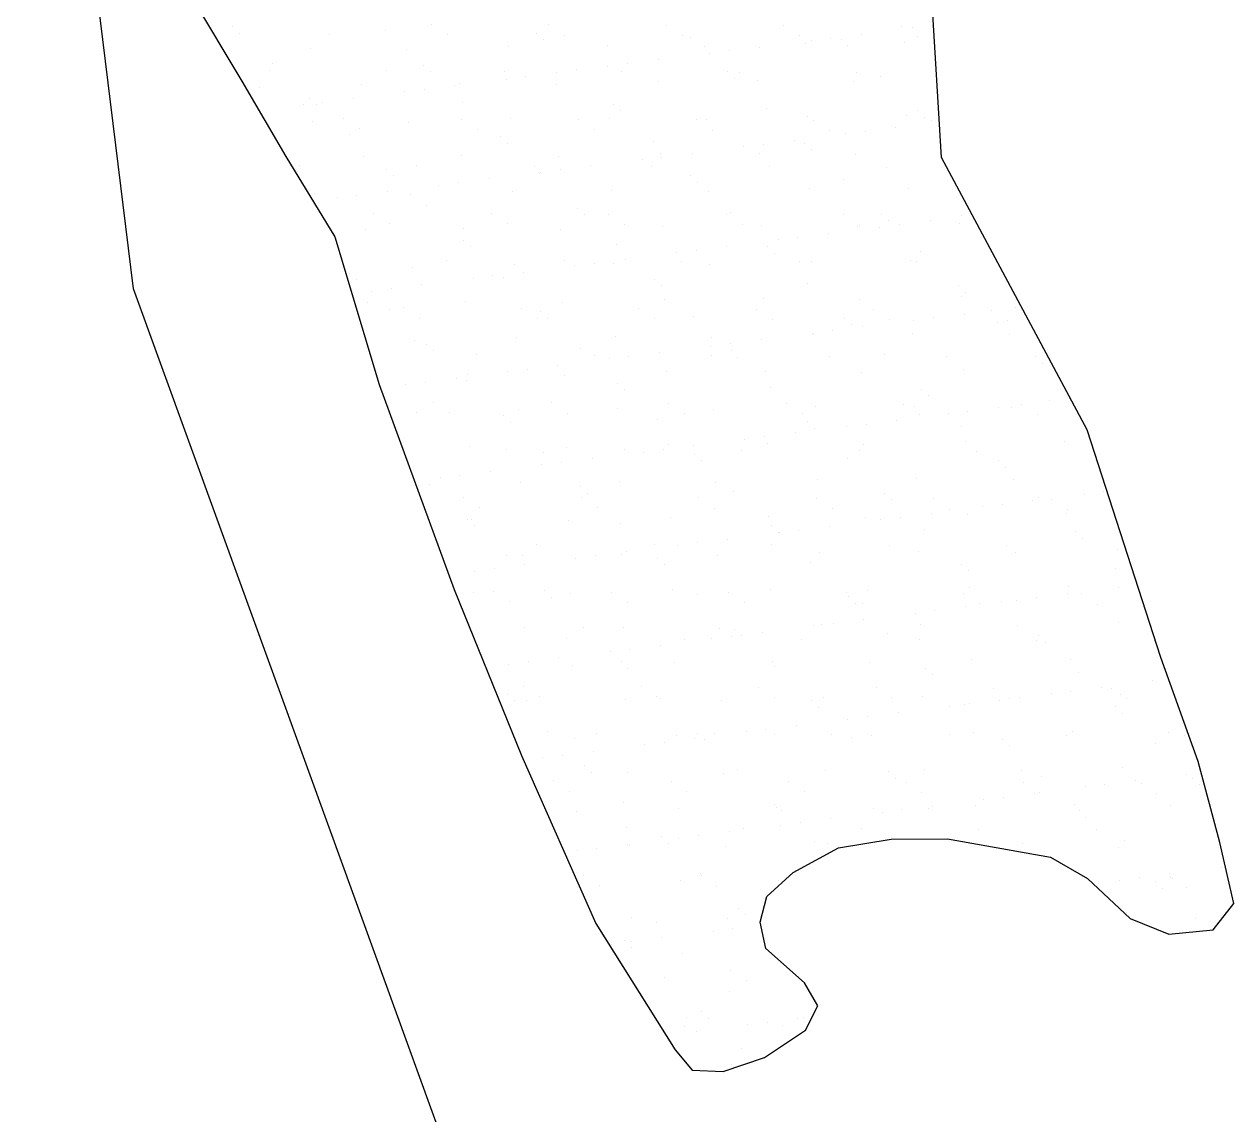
# Model space of a CAD drawing. Header units: metres. Extents: x 333536 to 337815, y 1785626 to 1790023.
# Drawn here: x 333536 to 334177, y 1788621 to 1789199 of the extents above; entities that cross this region are included whole.
import ezdxf

# ---------------------------------------------------------------- set-up
doc = ezdxf.new("R2010")
doc.units = ezdxf.units.M
doc.layers.add('SAND DUNES', color=42, linetype='Continuous')

msp = doc.modelspace()

# ---------------------------------------------------------------- linework, layer by layer
at = {"color": 3}
msp.add_lwpolyline([(333960.73, 1787485.95), (333934.53, 1787690.34), (333937.63, 1787715.24), (333916.85, 1787852.66), (333904.49, 1787934.43), (333860.65, 1788175.03), (333835.68, 1788321.5), (333820.41, 1788419.76), (333786.72, 1788527.79), (333698.51, 1788770.97), (333594.2, 1789058.54), (333536.23, 1789530.11)], dxfattribs=at)
at = {"layer": 'SAND DUNES'}
for p, q in [((333625.4, 1789212.51), (333651.54, 1789168.65)), ((334022.53, 1789128.15), (334017.31, 1789213.52)), ((333651.54, 1789168.65), (333674.85, 1789128.77)), ((333674.85, 1789128.77), (333700.98, 1789086.08)), ((334099.77, 1788983.71), (334022.53, 1789128.15)), ((333700.98, 1789086.08), (333724.38, 1789007.85)), ((333724.38, 1789007.85), (333764.15, 1788899.18)), ((334138.75, 1788862.98), (334099.77, 1788983.71)), ((333764.15, 1788899.18), (333799.88, 1788811.03)), ((334158.46, 1788807.94), (334138.75, 1788862.98)), ((333799.88, 1788811.03), (333839.16, 1788721.97)), ((334169.98, 1788765.02), (334158.46, 1788807.94)), ((333967.79, 1788762.17), (333995.77, 1788766.78)), ((333995.77, 1788766.78), (334025.64, 1788766.93)), ((334025.64, 1788766.93), (334080.23, 1788757.11)), ((333943.89, 1788748.97), (333967.79, 1788762.17)), ((334177.42, 1788732.59), (334169.98, 1788765.02)), ((334080.23, 1788757.11), (334099.86, 1788745.89)), ((333929.84, 1788736.35), (333943.89, 1788748.97)), ((334099.86, 1788745.89), (334122.42, 1788724.64)), ((333926.27, 1788722.72), (333929.84, 1788736.35)), ((334166.54, 1788718.68), (334177.42, 1788732.59)), ((333839.16, 1788721.97), (333881.36, 1788655.06)), ((333929.37, 1788708.73), (333926.27, 1788722.72)), ((334122.42, 1788724.64), (334143.02, 1788716.27)), ((334143.02, 1788716.27), (334166.54, 1788718.68)), ((333949.92, 1788690.52), (333929.37, 1788708.73)), ((333956.84, 1788678.42), (333949.92, 1788690.52)), ((333950.41, 1788665.44), (333956.84, 1788678.42)), ((333928.73, 1788650.95), (333950.41, 1788665.44)), ((333881.36, 1788655.06), (333890.25, 1788644.18)), ((333906.77, 1788643.45), (333928.73, 1788650.95)), ((333890.25, 1788644.18), (333906.77, 1788643.45))]:
    msp.add_line(p, q, dxfattribs=at)
at = {"layer": 'SAND DUNES', "linetype": 'Continuous'}
for p, q in [((333646.77, 1789197.49), (333646.77, 1789197.49)), ((333752.12, 1789198.75), (333752.12, 1789198.75)), ((333814.4, 1789198.52), (333814.4, 1789198.52)), ((333876.69, 1789198.29), (333876.69, 1789198.29)), ((333938.97, 1789198.06), (333938.97, 1789198.06)), ((334001.25, 1789197.82), (334001.25, 1789197.82)), ((334007.27, 1789196.92), (334007.27, 1789196.92)), ((334017.68, 1789198.24), (334017.68, 1789198.24)), ((333650.43, 1789194.09), (333650.43, 1789194.09)), ((333698.24, 1789193.56), (333698.24, 1789193.56)), ((333727.96, 1789195.27), (333727.96, 1789195.27)), ((333760.53, 1789193.33), (333760.53, 1789193.33)), ((333807.99, 1789194.14), (333807.99, 1789194.14)), ((333811.66, 1789190.74), (333811.66, 1789190.74)), ((333822.81, 1789193.1), (333822.81, 1789193.1)), ((333885.09, 1789192.87), (333885.09, 1789192.87)), ((333889.19, 1789191.92), (333889.19, 1789191.92)), ((333947.37, 1789192.64), (333947.37, 1789192.64)), ((333953.39, 1789190.14), (333953.39, 1789190.14)), ((333963.81, 1789191.45), (333963.81, 1789191.45)), ((333969.21, 1789190.79), (333969.21, 1789190.79)), ((333980.08, 1789193.5), (333980.08, 1789193.5)), ((334009.66, 1789192.4), (334009.66, 1789192.4)), ((333687.92, 1789186.04), (333687.92, 1789186.04)), ((333739.08, 1789185.51), (333739.08, 1789185.51)), ((333793.11, 1789187.16), (333793.11, 1789187.16)), ((333845.46, 1789187.54), (333845.46, 1789187.54)), ((333896.62, 1789187.01), (333896.62, 1789187.01)), ((333899.52, 1789183.35), (333899.52, 1789183.35)), ((333909.94, 1789184.66), (333909.94, 1789184.66)), ((333926.21, 1789186.71), (333926.21, 1789186.71)), ((333950.65, 1789188.66), (333950.65, 1789188.66)), ((333972.88, 1789187.39), (333972.88, 1789187.39)), ((334003, 1789189.03), (334003, 1789189.03)), ((333667.74, 1789178.05), (333667.74, 1789178.05)), ((333747.77, 1789176.92), (333747.77, 1789176.92)), ((333845.65, 1789176.56), (333845.65, 1789176.56)), ((333856.06, 1789177.87), (333856.06, 1789177.87)), ((333872.33, 1789179.92), (333872.33, 1789179.92)), ((333666.21, 1789174.28), (333666.21, 1789174.28)), ((333728.5, 1789174.05), (333728.5, 1789174.05)), ((333751.44, 1789173.52), (333751.44, 1789173.52)), ((333790.78, 1789173.82), (333790.78, 1789173.82)), ((333802.19, 1789171.08), (333802.19, 1789171.08)), ((333818.46, 1789173.13), (333818.46, 1789173.13)), ((333828.97, 1789174.7), (333828.97, 1789174.7)), ((333853.06, 1789173.59), (333853.06, 1789173.59)), ((333908.99, 1789173.57), (333908.99, 1789173.57)), ((333912.66, 1789170.17), (333912.66, 1789170.17)), ((333915.34, 1789173.36), (333915.34, 1789173.36)), ((333977.63, 1789173.13), (333977.63, 1789173.13)), ((333990.19, 1789171.35), (333990.19, 1789171.35)), ((333660.83, 1789165.49), (333660.83, 1789165.49)), ((333714.86, 1789167.14), (333714.86, 1789167.14)), ((333748.32, 1789164.29), (333748.32, 1789164.29)), ((333764.59, 1789166.34), (333764.59, 1789166.34)), ((333767.21, 1789167.52), (333767.21, 1789167.52)), ((333791.77, 1789169.77), (333791.77, 1789169.77)), ((333818.37, 1789166.99), (333818.37, 1789166.99)), ((333872.4, 1789168.64), (333872.4, 1789168.64)), ((333924.76, 1789169.01), (333924.76, 1789169.01)), ((333975.91, 1789168.48), (333975.91, 1789168.48)), ((333687.55, 1789159.7), (333687.55, 1789159.7)), ((333694.44, 1789157.5), (333694.44, 1789157.5)), ((333710.71, 1789159.55), (333710.71, 1789159.55)), ((333737.9, 1789162.98), (333737.9, 1789162.98)), ((333768.75, 1789157.48), (333768.75, 1789157.48)), ((333684.02, 1789156.19), (333684.02, 1789156.19)), ((333691.22, 1789156.3), (333691.22, 1789156.3)), ((333848.77, 1789156.35), (333848.77, 1789156.35)), ((333852.44, 1789152.95), (333852.44, 1789152.95)), ((333929.97, 1789154.13), (333929.97, 1789154.13)), ((334009.99, 1789153), (334009.99, 1789153)), ((333688.97, 1789147.5), (333688.97, 1789147.5)), ((333705.71, 1789148.81), (333705.71, 1789148.81)), ((333740.12, 1789146.97), (333740.12, 1789146.97)), ((333768, 1789148.58), (333768, 1789148.58)), ((333794.15, 1789148.62), (333794.15, 1789148.62)), ((333830.28, 1789148.35), (333830.28, 1789148.35)), ((333846.51, 1789148.99), (333846.51, 1789148.99)), ((333892.56, 1789148.12), (333892.56, 1789148.12)), ((333897.67, 1789148.47), (333897.67, 1789148.47)), ((333951.69, 1789150.11), (333951.69, 1789150.11)), ((333954.84, 1789147.88), (333954.84, 1789147.88)), ((334004.05, 1789150.49), (334004.05, 1789150.49)), ((334013.66, 1789149.6), (334013.66, 1789149.6)), ((334017.13, 1789147.65), (334017.13, 1789147.65)), ((333708.53, 1789140.26), (333708.53, 1789140.26)), ((333714.12, 1789143.39), (333714.12, 1789143.39)), ((333776.4, 1789143.16), (333776.4, 1789143.16)), ((333788.55, 1789139.13), (333788.55, 1789139.13)), ((333838.68, 1789142.93), (333838.68, 1789142.93)), ((333900.97, 1789142.7), (333900.97, 1789142.7)), ((333963.25, 1789142.46), (333963.25, 1789142.46)), ((333971.56, 1789140.68), (333971.56, 1789140.68)), ((333981.98, 1789141.99), (333981.98, 1789141.99)), ((333998.25, 1789144.04), (333998.25, 1789144.04)), ((333792.22, 1789135.73), (333792.22, 1789135.73)), ((333869.75, 1789136.91), (333869.75, 1789136.91)), ((333917.69, 1789133.89), (333917.69, 1789133.89)), ((333928.1, 1789135.2), (333928.1, 1789135.2)), ((333944.37, 1789137.25), (333944.37, 1789137.25)), ((333949.77, 1789135.78), (333949.77, 1789135.78)), ((333953.44, 1789132.38), (333953.44, 1789132.38)), ((333715.9, 1789128.6), (333715.9, 1789128.6)), ((333768.26, 1789128.97), (333768.26, 1789128.97)), ((333819.42, 1789128.45), (333819.42, 1789128.45)), ((333863.81, 1789127.1), (333863.81, 1789127.1)), ((333873.45, 1789130.09), (333873.45, 1789130.09)), ((333874.23, 1789128.41), (333874.23, 1789128.41)), ((333890.5, 1789130.46), (333890.5, 1789130.46)), ((333925.8, 1789130.47), (333925.8, 1789130.47)), ((333976.96, 1789129.94), (333976.96, 1789129.94)), ((333682.09, 1789124.11), (333682.09, 1789124.11)), ((333728.33, 1789121.91), (333728.33, 1789121.91)), ((333744.37, 1789123.88), (333744.37, 1789123.88)), ((333806.66, 1789123.65), (333806.66, 1789123.65)), ((333809.53, 1789119.69), (333809.53, 1789119.69)), ((333809.94, 1789120.31), (333809.94, 1789120.31)), ((333820.36, 1789121.62), (333820.36, 1789121.62)), ((333836.63, 1789123.67), (333836.63, 1789123.67)), ((333868.94, 1789123.42), (333868.94, 1789123.42)), ((333889.56, 1789118.56), (333889.56, 1789118.56)), ((333931.22, 1789123.19), (333931.22, 1789123.19)), ((333993.5, 1789122.95), (333993.5, 1789122.95)), ((333732, 1789118.51), (333732, 1789118.51)), ((333756.06, 1789113.52), (333756.06, 1789113.52)), ((333766.48, 1789114.83), (333766.48, 1789114.83)), ((333782.75, 1789116.88), (333782.75, 1789116.88)), ((333893.22, 1789115.16), (333893.22, 1789115.16)), ((333970.75, 1789116.34), (333970.75, 1789116.34)), ((333690.01, 1789108.95), (333690.01, 1789108.95)), ((333702.19, 1789106.73), (333702.19, 1789106.73)), ((333712.61, 1789108.04), (333712.61, 1789108.04)), ((333728.88, 1789110.09), (333728.88, 1789110.09)), ((333741.17, 1789108.43), (333741.17, 1789108.43)), ((333795.2, 1789110.07), (333795.2, 1789110.07)), ((333847.55, 1789110.45), (333847.55, 1789110.45)), ((333898.71, 1789109.92), (333898.71, 1789109.92)), ((333952.74, 1789111.57), (333952.74, 1789111.57)), ((334005.1, 1789111.95), (334005.1, 1789111.95)), ((333749.31, 1789102.47), (333749.31, 1789102.47)), ((333829.34, 1789101.34), (333829.34, 1789101.34)), ((333721.59, 1789098.64), (333721.59, 1789098.64)), ((333729.99, 1789093.22), (333729.99, 1789093.22)), ((333783.87, 1789098.41), (333783.87, 1789098.41)), ((333792.28, 1789092.99), (333792.28, 1789092.99)), ((333833, 1789097.94), (333833, 1789097.94)), ((333846.15, 1789098.18), (333846.15, 1789098.18)), ((333908.44, 1789097.95), (333908.44, 1789097.95)), ((333910.53, 1789099.12), (333910.53, 1789099.12)), ((333970.72, 1789097.71), (333970.72, 1789097.71)), ((333990.56, 1789097.99), (333990.56, 1789097.99)), ((333994.23, 1789094.59), (333994.23, 1789094.59)), ((334016.42, 1789094.59), (334016.42, 1789094.59)), ((334032.04, 1789093.05), (334032.04, 1789093.05)), ((334033, 1789097.48), (334033, 1789097.48)), ((333716.95, 1789090.05), (333716.95, 1789090.05)), ((333769.31, 1789090.43), (333769.31, 1789090.43)), ((333820.47, 1789089.9), (333820.47, 1789089.9)), ((333854.56, 1789092.76), (333854.56, 1789092.76)), ((333874.49, 1789091.55), (333874.49, 1789091.55)), ((333916.84, 1789092.53), (333916.84, 1789092.53)), ((333926.85, 1789091.93), (333926.85, 1789091.93)), ((333962.54, 1789087.8), (333962.54, 1789087.8)), ((333978.01, 1789091.4), (333978.01, 1789091.4)), ((333979.12, 1789092.29), (333979.12, 1789092.29)), ((333989.73, 1789091.22), (333989.73, 1789091.22)), ((334000.14, 1789092.54), (334000.14, 1789092.54)), ((334041.41, 1789092.06), (334041.41, 1789092.06)), ((333769.12, 1789084.12), (333769.12, 1789084.12)), ((333772.79, 1789080.72), (333772.79, 1789080.72)), ((333850.32, 1789081.9), (333850.32, 1789081.9)), ((333908.67, 1789081.01), (333908.67, 1789081.01)), ((333930.34, 1789080.77), (333930.34, 1789080.77)), ((333935.85, 1789084.43), (333935.85, 1789084.43)), ((333946.27, 1789085.75), (333946.27, 1789085.75)), ((333760.25, 1789073.71), (333760.25, 1789073.71)), ((333854.79, 1789074.22), (333854.79, 1789074.22)), ((333881.98, 1789077.64), (333881.98, 1789077.64)), ((333892.4, 1789078.96), (333892.4, 1789078.96)), ((333934.01, 1789077.37), (333934.01, 1789077.37)), ((334011.54, 1789078.55), (334011.54, 1789078.55)), ((333742.22, 1789069.88), (333742.22, 1789069.88)), ((333796.25, 1789071.53), (333796.25, 1789071.53)), ((333800.92, 1789067.43), (333800.92, 1789067.43)), ((333822.53, 1789073.48), (333822.53, 1789073.48)), ((333828.1, 1789070.85), (333828.1, 1789070.85)), ((333838.52, 1789072.17), (333838.52, 1789072.17)), ((333848.6, 1789071.91), (333848.6, 1789071.91)), ((333884.81, 1789073.25), (333884.81, 1789073.25)), ((333899.76, 1789071.38), (333899.76, 1789071.38)), ((333947.1, 1789073.02), (333947.1, 1789073.02)), ((333953.79, 1789073.03), (333953.79, 1789073.03)), ((334006.14, 1789073.4), (334006.14, 1789073.4)), ((334009.38, 1789072.78), (334009.38, 1789072.78)), ((333708.9, 1789066.9), (333708.9, 1789066.9)), ((333712.57, 1789063.5), (333712.57, 1789063.5)), ((333774.23, 1789064.06), (333774.23, 1789064.06)), ((333784.65, 1789065.38), (333784.65, 1789065.38)), ((333790.1, 1789064.68), (333790.1, 1789064.68)), ((333870.12, 1789063.55), (333870.12, 1789063.55)), ((333951.32, 1789061.33), (333951.32, 1789061.33)), ((333720.36, 1789057.27), (333720.36, 1789057.27)), ((333730.77, 1789058.59), (333730.77, 1789058.59)), ((333747.05, 1789060.64), (333747.05, 1789060.64)), ((333873.79, 1789060.15), (333873.79, 1789060.15)), ((334031.34, 1789060.2), (334031.34, 1789060.2)), ((334033.08, 1789054.5), (334033.08, 1789054.5)), ((334035.01, 1789056.8), (334035.01, 1789056.8)), ((333718, 1789051.51), (333718, 1789051.51)), ((333737.46, 1789048.47), (333737.46, 1789048.47)), ((333770.35, 1789051.89), (333770.35, 1789051.89)), ((333799.75, 1789048.24), (333799.75, 1789048.24)), ((333821.51, 1789051.36), (333821.51, 1789051.36)), ((333862.03, 1789048.01), (333862.03, 1789048.01)), ((333875.54, 1789053.01), (333875.54, 1789053.01)), ((333927.89, 1789053.38), (333927.89, 1789053.38)), ((333979.05, 1789052.86), (333979.05, 1789052.86)), ((334061.77, 1789048.55), (334061.77, 1789048.55)), ((333729.88, 1789047.46), (333729.88, 1789047.46)), ((333745.87, 1789043.05), (333745.87, 1789043.05)), ((333808.15, 1789042.82), (333808.15, 1789042.82)), ((333809.9, 1789046.33), (333809.9, 1789046.33)), ((333813.57, 1789042.93), (333813.57, 1789042.93)), ((333870.43, 1789042.59), (333870.43, 1789042.59)), ((333891.1, 1789044.11), (333891.1, 1789044.11)), ((333924.31, 1789047.77), (333924.31, 1789047.77)), ((333932.72, 1789042.36), (333932.72, 1789042.36)), ((333971.12, 1789042.98), (333971.12, 1789042.98)), ((333986.59, 1789047.54), (333986.59, 1789047.54)), ((333995, 1789042.12), (333995, 1789042.12)), ((334007.89, 1789041.77), (334007.89, 1789041.77)), ((334018.31, 1789043.08), (334018.31, 1789043.08)), ((334034.58, 1789045.13), (334034.58, 1789045.13)), ((334048.88, 1789047.31), (334048.88, 1789047.31)), ((334057.28, 1789041.89), (334057.28, 1789041.89)), ((333964.44, 1789036.29), (333964.44, 1789036.29)), ((333974.79, 1789039.58), (333974.79, 1789039.58)), ((333980.71, 1789038.34), (333980.71, 1789038.34)), ((334052.32, 1789040.76), (334052.32, 1789040.76)), ((333743.26, 1789031.34), (333743.26, 1789031.34)), ((333749.68, 1789029.11), (333749.68, 1789029.11)), ((333797.29, 1789032.99), (333797.29, 1789032.99)), ((333849.65, 1789033.36), (333849.65, 1789033.36)), ((333900.81, 1789032.84), (333900.81, 1789032.84)), ((333910.56, 1789029.5), (333910.56, 1789029.5)), ((333926.83, 1789031.55), (333926.83, 1789031.55)), ((333954.02, 1789034.98), (333954.02, 1789034.98)), ((333954.83, 1789034.48), (333954.83, 1789034.48)), ((334007.19, 1789034.86), (334007.19, 1789034.86)), ((334058.35, 1789034.33), (334058.35, 1789034.33)), ((333753.35, 1789025.71), (333753.35, 1789025.71)), ((333776.12, 1789023.54), (333776.12, 1789023.54)), ((333830.88, 1789026.89), (333830.88, 1789026.89)), ((333838.41, 1789023.31), (333838.41, 1789023.31)), ((333856.69, 1789022.71), (333856.69, 1789022.71)), ((333872.96, 1789024.76), (333872.96, 1789024.76)), ((333900.14, 1789028.19), (333900.14, 1789028.19)), ((333900.69, 1789023.08), (333900.69, 1789023.08)), ((333910.9, 1789025.76), (333910.9, 1789025.76)), ((333914.57, 1789022.36), (333914.57, 1789022.36)), ((333962.97, 1789022.84), (333962.97, 1789022.84)), ((333992.1, 1789023.54), (333992.1, 1789023.54)), ((334025.25, 1789022.61), (334025.25, 1789022.61)), ((334072.13, 1789022.41), (334072.13, 1789022.41)), ((333819.09, 1789017.97), (333819.09, 1789017.97)), ((333846.27, 1789021.4), (333846.27, 1789021.4)), ((334034.13, 1789015.96), (334034.13, 1789015.96)), ((334075.79, 1789019.01), (334075.79, 1789019.01)), ((333765.21, 1789011.18), (333765.21, 1789011.18)), ((333770.66, 1789009.67), (333770.66, 1789009.67)), ((333771.4, 1789013.35), (333771.4, 1789013.35)), ((333792.4, 1789014.61), (333792.4, 1789014.61)), ((333802.81, 1789015.92), (333802.81, 1789015.92)), ((333822.56, 1789012.82), (333822.56, 1789012.82)), ((333876.59, 1789014.46), (333876.59, 1789014.46)), ((333928.94, 1789014.84), (333928.94, 1789014.84)), ((333980.1, 1789014.31), (333980.1, 1789014.31)), ((333738.52, 1789007.82), (333738.52, 1789007.82)), ((333748.94, 1789009.13), (333748.94, 1789009.13)), ((333850.69, 1789008.54), (333850.69, 1789008.54)), ((333854.35, 1789005.14), (333854.35, 1789005.14)), ((333931.88, 1789006.32), (333931.88, 1789006.32)), ((334011.91, 1789005.19), (334011.91, 1789005.19)), ((333753.34, 1788998.3), (333753.34, 1788998.3)), ((333815.62, 1788998.07), (333815.62, 1788998.07)), ((333877.9, 1788997.84), (333877.9, 1788997.84)), ((333940.19, 1788997.6), (333940.19, 1788997.6)), ((334002.47, 1788997.37), (334002.47, 1788997.37)), ((334015.58, 1789001.79), (334015.58, 1789001.79)), ((334064.75, 1788997.14), (334064.75, 1788997.14)), ((334079.93, 1788999.1), (334079.93, 1788999.1)), ((334090.35, 1789000.41), (334090.35, 1789000.41)), ((333744.31, 1788992.8), (333744.31, 1788992.8)), ((333761.74, 1788992.88), (333761.74, 1788992.88)), ((333790.47, 1788991.32), (333790.47, 1788991.32)), ((333798.34, 1788994.44), (333798.34, 1788994.44)), ((333824.03, 1788992.65), (333824.03, 1788992.65)), ((333850.69, 1788994.82), (333850.69, 1788994.82)), ((333886.31, 1788992.42), (333886.31, 1788992.42)), ((333901.85, 1788994.29), (333901.85, 1788994.29)), ((333948.59, 1788992.18), (333948.59, 1788992.18)), ((333955.88, 1788995.94), (333955.88, 1788995.94)), ((334008.24, 1788996.32), (334008.24, 1788996.32)), ((334010.87, 1788991.95), (334010.87, 1788991.95)), ((334026.06, 1788992.31), (334026.06, 1788992.31)), ((334036.48, 1788993.62), (334036.48, 1788993.62)), ((334052.75, 1788995.67), (334052.75, 1788995.67)), ((334059.4, 1788995.79), (334059.4, 1788995.79)), ((334073.16, 1788991.72), (334073.16, 1788991.72)), ((333794.14, 1788987.92), (333794.14, 1788987.92)), ((333871.67, 1788989.1), (333871.67, 1788989.1)), ((333951.69, 1788987.97), (333951.69, 1788987.97)), ((333955.36, 1788984.57), (333955.36, 1788984.57)), ((333972.19, 1788985.52), (333972.19, 1788985.52)), ((333982.6, 1788986.83), (333982.6, 1788986.83)), ((333998.87, 1788988.88), (333998.87, 1788988.88)), ((334032.89, 1788985.75), (334032.89, 1788985.75)), ((333918.31, 1788978.73), (333918.31, 1788978.73)), ((333928.73, 1788980.04), (333928.73, 1788980.04)), ((333945, 1788982.09), (333945, 1788982.09)), ((334087.53, 1788977.8), (334087.53, 1788977.8)), ((333772.45, 1788974.8), (333772.45, 1788974.8)), ((333792, 1788973.37), (333792, 1788973.37)), ((333811.45, 1788971.88), (333811.45, 1788971.88)), ((333823.61, 1788974.27), (333823.61, 1788974.27)), ((333854.28, 1788973.14), (333854.28, 1788973.14)), ((333864.44, 1788971.94), (333864.44, 1788971.94)), ((333874.86, 1788973.25), (333874.86, 1788973.25)), ((333877.63, 1788975.92), (333877.63, 1788975.92)), ((333891.13, 1788975.3), (333891.13, 1788975.3)), ((333916.56, 1788972.91), (333916.56, 1788972.91)), ((333929.99, 1788976.3), (333929.99, 1788976.3)), ((333978.85, 1788972.67), (333978.85, 1788972.67)), ((333981.15, 1788975.77), (333981.15, 1788975.77)), ((334035.18, 1788977.42), (334035.18, 1788977.42)), ((334041.13, 1788972.44), (334041.13, 1788972.44)), ((334103.41, 1788972.21), (334103.41, 1788972.21)), ((333810.56, 1788965.15), (333810.56, 1788965.15)), ((333820.98, 1788966.46), (333820.98, 1788966.46)), ((333837.25, 1788968.51), (333837.25, 1788968.51)), ((333891.47, 1788970.75), (333891.47, 1788970.75)), ((333895.14, 1788967.35), (333895.14, 1788967.35)), ((333972.67, 1788968.53), (333972.67, 1788968.53)), ((334052.69, 1788967.4), (334052.69, 1788967.4)), ((333756.69, 1788958.36), (333756.69, 1788958.36)), ((333767.11, 1788959.67), (333767.11, 1788959.67)), ((333783.38, 1788961.72), (333783.38, 1788961.72)), ((334056.36, 1788964), (334056.36, 1788964)), ((333745.36, 1788954.25), (333745.36, 1788954.25)), ((333751.23, 1788954.66), (333751.23, 1788954.66)), ((333799.39, 1788955.9), (333799.39, 1788955.9)), ((333831.25, 1788953.53), (333831.25, 1788953.53)), ((333851.74, 1788956.28), (333851.74, 1788956.28)), ((333902.9, 1788955.75), (333902.9, 1788955.75)), ((333956.93, 1788957.4), (333956.93, 1788957.4)), ((334009.28, 1788957.78), (334009.28, 1788957.78)), ((334060.44, 1788957.25), (334060.44, 1788957.25)), ((333769.21, 1788948.13), (333769.21, 1788948.13)), ((333831.5, 1788947.9), (333831.5, 1788947.9)), ((333834.92, 1788950.13), (333834.92, 1788950.13)), ((333893.78, 1788947.66), (333893.78, 1788947.66)), ((333912.45, 1788951.31), (333912.45, 1788951.31)), ((333956.06, 1788947.43), (333956.06, 1788947.43)), ((333992.47, 1788950.18), (333992.47, 1788950.18)), ((333996.14, 1788946.78), (333996.14, 1788946.78)), ((334018.34, 1788947.2), (334018.34, 1788947.2)), ((334070.91, 1788946.22), (334070.91, 1788946.22)), ((334073.67, 1788947.96), (334073.67, 1788947.96)), ((334080.63, 1788946.97), (334080.63, 1788946.97)), ((334098.1, 1788949.64), (334098.1, 1788949.64)), ((334108.52, 1788950.95), (334108.52, 1788950.95)), ((333777.62, 1788942.71), (333777.62, 1788942.71)), ((333839.9, 1788942.48), (333839.9, 1788942.48)), ((333902.18, 1788942.25), (333902.18, 1788942.25)), ((333964.47, 1788942.01), (333964.47, 1788942.01)), ((334017.04, 1788939.43), (334017.04, 1788939.43)), ((334026.75, 1788941.78), (334026.75, 1788941.78)), ((334044.23, 1788942.85), (334044.23, 1788942.85)), ((334054.64, 1788944.17), (334054.64, 1788944.17)), ((334088.58, 1788939.25), (334088.58, 1788939.25)), ((334089.03, 1788941.55), (334089.03, 1788941.55)), ((333771.03, 1788936.31), (333771.03, 1788936.31)), ((333773.49, 1788936.26), (333773.49, 1788936.26)), ((333774.7, 1788932.91), (333774.7, 1788932.91)), ((333824.65, 1788935.73), (333824.65, 1788935.73)), ((333852.23, 1788934.09), (333852.23, 1788934.09)), ((333878.68, 1788937.38), (333878.68, 1788937.38)), ((333931.03, 1788937.76), (333931.03, 1788937.76)), ((333932.25, 1788932.96), (333932.25, 1788932.96)), ((333963.17, 1788932.64), (333963.17, 1788932.64)), ((333982.19, 1788937.23), (333982.19, 1788937.23)), ((333990.35, 1788936.06), (333990.35, 1788936.06)), ((334000.77, 1788937.38), (334000.77, 1788937.38)), ((334036.22, 1788938.87), (334036.22, 1788938.87)), ((333935.92, 1788929.56), (333935.92, 1788929.56)), ((333936.48, 1788929.27), (333936.48, 1788929.27)), ((333946.9, 1788930.59), (333946.9, 1788930.59)), ((334013.45, 1788930.74), (334013.45, 1788930.74)), ((334093.48, 1788929.61), (334093.48, 1788929.61)), ((334097.14, 1788926.21), (334097.14, 1788926.21)), ((333807.87, 1788923.2), (333807.87, 1788923.2)), ((333870.16, 1788922.97), (333870.16, 1788922.97)), ((333882.6, 1788922.48), (333882.6, 1788922.48)), ((333893.02, 1788923.8), (333893.02, 1788923.8)), ((333909.29, 1788925.85), (333909.29, 1788925.85)), ((333932.44, 1788922.73), (333932.44, 1788922.73)), ((333994.72, 1788922.5), (333994.72, 1788922.5)), ((334057, 1788922.27), (334057, 1788922.27)), ((334115.52, 1788920.35), (334115.52, 1788920.35)), ((334119.29, 1788922.04), (334119.29, 1788922.04)), ((333792.01, 1788916.87), (333792.01, 1788916.87)), ((333800.43, 1788917.36), (333800.43, 1788917.36)), ((333828.73, 1788915.69), (333828.73, 1788915.69)), ((333839.15, 1788917.01), (333839.15, 1788917.01)), ((333852.79, 1788917.74), (333852.79, 1788917.74)), ((333855.42, 1788919.06), (333855.42, 1788919.06)), ((333872.04, 1788915.74), (333872.04, 1788915.74)), ((333903.95, 1788917.21), (333903.95, 1788917.21)), ((333953.23, 1788913.52), (333953.23, 1788913.52)), ((333957.97, 1788918.86), (333957.97, 1788918.86)), ((334010.33, 1788919.23), (334010.33, 1788919.23)), ((334061.49, 1788918.7), (334061.49, 1788918.7)), ((333774.86, 1788908.9), (333774.86, 1788908.9)), ((333785.27, 1788910.22), (333785.27, 1788910.22)), ((333801.55, 1788912.27), (333801.55, 1788912.27)), ((333875.7, 1788912.34), (333875.7, 1788912.34)), ((334033.26, 1788912.39), (334033.26, 1788912.39)), ((334036.92, 1788908.99), (334036.92, 1788908.99)), ((334114.45, 1788910.17), (334114.45, 1788910.17)), ((334089.62, 1788900.71), (334089.62, 1788900.71)), ((333774.54, 1788897.72), (333774.54, 1788897.72)), ((333785.09, 1788897.96), (333785.09, 1788897.96)), ((333811.82, 1788898.52), (333811.82, 1788898.52)), ((333815.48, 1788895.12), (333815.48, 1788895.12)), ((333825.7, 1788897.19), (333825.7, 1788897.19)), ((333847.37, 1788897.73), (333847.37, 1788897.73)), ((333879.73, 1788898.84), (333879.73, 1788898.84)), ((333893.01, 1788896.3), (333893.01, 1788896.3)), ((333909.65, 1788897.49), (333909.65, 1788897.49)), ((333932.08, 1788899.21), (333932.08, 1788899.21)), ((333971.94, 1788897.26), (333971.94, 1788897.26)), ((333973.04, 1788895.17), (333973.04, 1788895.17)), ((333983.24, 1788898.68), (333983.24, 1788898.68)), ((334034.22, 1788897.03), (334034.22, 1788897.03)), ((334037.27, 1788900.33), (334037.27, 1788900.33)), ((334072.81, 1788894.71), (334072.81, 1788894.71)), ((334089.08, 1788896.76), (334089.08, 1788896.76)), ((334096.5, 1788896.8), (334096.5, 1788896.8)), ((334116.27, 1788900.18), (334116.27, 1788900.18)), ((333793.49, 1788892.54), (333793.49, 1788892.54)), ((333855.78, 1788892.31), (333855.78, 1788892.31)), ((333918.06, 1788892.07), (333918.06, 1788892.07)), ((333976.71, 1788891.77), (333976.71, 1788891.77)), ((333980.34, 1788891.84), (333980.34, 1788891.84)), ((334018.94, 1788887.92), (334018.94, 1788887.92)), ((334035.21, 1788889.97), (334035.21, 1788889.97)), ((334042.62, 1788891.61), (334042.62, 1788891.61)), ((334054.24, 1788892.95), (334054.24, 1788892.95)), ((334062.39, 1788893.4), (334062.39, 1788893.4)), ((334104.91, 1788891.38), (334104.91, 1788891.38)), ((333981.33, 1788883.18), (333981.33, 1788883.18)), ((334008.52, 1788886.61), (334008.52, 1788886.61)), ((334116.56, 1788881.81), (334116.56, 1788881.81)), ((333801.48, 1788878.82), (333801.48, 1788878.82)), ((333832.8, 1788879.08), (333832.8, 1788879.08)), ((333853.83, 1788879.19), (333853.83, 1788879.19)), ((333904.99, 1788878.67), (333904.99, 1788878.67)), ((333912.82, 1788877.95), (333912.82, 1788877.95)), ((333927.46, 1788876.39), (333927.46, 1788876.39)), ((333954.64, 1788879.82), (333954.64, 1788879.82)), ((333959.02, 1788880.31), (333959.02, 1788880.31)), ((333965.06, 1788881.13), (333965.06, 1788881.13)), ((333994.02, 1788875.73), (333994.02, 1788875.73)), ((334011.38, 1788880.69), (334011.38, 1788880.69)), ((334062.53, 1788880.16), (334062.53, 1788880.16)), ((333823.75, 1788873.03), (333823.75, 1788873.03)), ((333873.59, 1788869.6), (333873.59, 1788869.6)), ((333886.03, 1788872.8), (333886.03, 1788872.8)), ((333900.77, 1788873.03), (333900.77, 1788873.03)), ((333911.19, 1788874.34), (333911.19, 1788874.34)), ((333916.49, 1788874.55), (333916.49, 1788874.55)), ((333948.31, 1788872.56), (333948.31, 1788872.56)), ((334010.6, 1788872.33), (334010.6, 1788872.33)), ((334072.88, 1788872.1), (334072.88, 1788872.1)), ((334074.04, 1788874.6), (334074.04, 1788874.6)), ((334077.71, 1788871.21), (334077.71, 1788871.21)), ((334135.16, 1788871.87), (334135.16, 1788871.87)), ((333819.71, 1788862.81), (333819.71, 1788862.81)), ((333846.9, 1788866.24), (333846.9, 1788866.24)), ((333857.31, 1788867.55), (333857.31, 1788867.55)), ((334090.67, 1788862.17), (334090.67, 1788862.17)), ((333793.02, 1788859.45), (333793.02, 1788859.45)), ((333803.44, 1788860.76), (333803.44, 1788860.76)), ((333826.74, 1788858.65), (333826.74, 1788858.65)), ((333852.6, 1788860.73), (333852.6, 1788860.73)), ((333856.27, 1788857.33), (333856.27, 1788857.33)), ((333880.77, 1788860.29), (333880.77, 1788860.29)), ((333933.13, 1788860.67), (333933.13, 1788860.67)), ((333933.8, 1788858.51), (333933.8, 1788858.51)), ((333984.29, 1788860.14), (333984.29, 1788860.14)), ((334013.82, 1788857.38), (334013.82, 1788857.38)), ((334038.31, 1788861.79), (334038.31, 1788861.79)), ((334017.49, 1788853.98), (334017.49, 1788853.98)), ((334095.02, 1788855.17), (334095.02, 1788855.17)), ((334134.43, 1788850.73), (334134.43, 1788850.73)), ((333792.38, 1788843.51), (333792.38, 1788843.51)), ((333800.96, 1788847.79), (333800.96, 1788847.79)), ((333863.25, 1788847.56), (333863.25, 1788847.56)), ((333925.53, 1788847.32), (333925.53, 1788847.32)), ((333987.81, 1788847.09), (333987.81, 1788847.09)), ((334050.09, 1788846.86), (334050.09, 1788846.86)), ((334080.56, 1788843.94), (334080.56, 1788843.94)), ((334090.98, 1788845.25), (334090.98, 1788845.25)), ((334107.25, 1788847.3), (334107.25, 1788847.3)), ((334112.38, 1788846.63), (334112.38, 1788846.63)), ((334117.61, 1788843.27), (334117.61, 1788843.27)), ((333796.05, 1788840.11), (333796.05, 1788840.11)), ((333802.52, 1788840.27), (333802.52, 1788840.27)), ((333809.37, 1788842.37), (333809.37, 1788842.37)), ((333854.88, 1788840.65), (333854.88, 1788840.65)), ((333871.65, 1788842.14), (333871.65, 1788842.14)), ((333873.58, 1788841.29), (333873.58, 1788841.29)), ((333906.04, 1788840.12), (333906.04, 1788840.12)), ((333933.93, 1788841.9), (333933.93, 1788841.9)), ((333953.6, 1788840.16), (333953.6, 1788840.16)), ((333957.27, 1788836.76), (333957.27, 1788836.76)), ((333960.07, 1788841.77), (333960.07, 1788841.77)), ((333996.22, 1788841.67), (333996.22, 1788841.67)), ((334012.42, 1788842.15), (334012.42, 1788842.15)), ((334026.68, 1788837.15), (334026.68, 1788837.15)), ((334034.8, 1788837.94), (334034.8, 1788837.94)), ((334037.1, 1788838.46), (334037.1, 1788838.46)), ((334053.37, 1788840.51), (334053.37, 1788840.51)), ((334058.5, 1788841.44), (334058.5, 1788841.44)), ((334063.58, 1788841.62), (334063.58, 1788841.62)), ((334114.83, 1788836.81), (334114.83, 1788836.81)), ((334120.78, 1788841.21), (334120.78, 1788841.21)), ((333972.81, 1788830.36), (333972.81, 1788830.36)), ((333983.23, 1788831.67), (333983.23, 1788831.67)), ((333999.5, 1788833.72), (333999.5, 1788833.72)), ((334118.49, 1788833.42), (334118.49, 1788833.42)), ((333813.36, 1788824.07), (333813.36, 1788824.07)), ((333929.35, 1788824.88), (333929.35, 1788824.88)), ((333945.63, 1788826.93), (333945.63, 1788826.93)), ((334091.72, 1788823.62), (334091.72, 1788823.62)), ((333827.79, 1788820.1), (333827.79, 1788820.1)), ((333839.62, 1788822.86), (333839.62, 1788822.86)), ((333875.48, 1788818.09), (333875.48, 1788818.09)), ((333881.82, 1788821.75), (333881.82, 1788821.75)), ((333891.75, 1788820.14), (333891.75, 1788820.14)), ((333893.39, 1788822.94), (333893.39, 1788822.94)), ((333897.05, 1788819.54), (333897.05, 1788819.54)), ((333901.91, 1788822.63), (333901.91, 1788822.63)), ((333918.94, 1788823.57), (333918.94, 1788823.57)), ((333934.17, 1788822.13), (333934.17, 1788822.13)), ((333964.19, 1788822.39), (333964.19, 1788822.39)), ((333974.58, 1788820.72), (333974.58, 1788820.72)), ((333985.33, 1788821.6), (333985.33, 1788821.6)), ((334026.47, 1788822.16), (334026.47, 1788822.16)), ((334039.36, 1788823.25), (334039.36, 1788823.25)), ((334054.61, 1788819.59), (334054.61, 1788819.59)), ((334088.75, 1788821.93), (334088.75, 1788821.93)), ((334135.8, 1788817.38), (334135.8, 1788817.38)), ((334142.88, 1788823.1), (334142.88, 1788823.1)), ((334151.04, 1788821.7), (334151.04, 1788821.7)), ((333821.61, 1788811.3), (333821.61, 1788811.3)), ((333837.88, 1788813.35), (333837.88, 1788813.35)), ((333865.06, 1788816.78), (333865.06, 1788816.78)), ((334058.27, 1788816.2), (334058.27, 1788816.2)), ((333811.19, 1788809.99), (333811.19, 1788809.99)), ((333833.17, 1788805.72), (333833.17, 1788805.72)), ((334118.66, 1788804.72), (334118.66, 1788804.72)), ((333836.83, 1788802.32), (333836.83, 1788802.32)), ((333855.93, 1788802.11), (333855.93, 1788802.11)), ((333907.09, 1788801.58), (333907.09, 1788801.58)), ((333914.36, 1788803.5), (333914.36, 1788803.5)), ((333961.11, 1788803.23), (333961.11, 1788803.23)), ((333994.39, 1788802.37), (333994.39, 1788802.37)), ((333998.06, 1788798.98), (333998.06, 1788798.98)), ((334013.47, 1788803.6), (334013.47, 1788803.6)), ((334064.63, 1788803.08), (334064.63, 1788803.08)), ((334075.59, 1788800.16), (334075.59, 1788800.16)), ((334152.6, 1788801.27), (334152.6, 1788801.27)), ((334155.61, 1788799.03), (334155.61, 1788799.03)), ((333816.84, 1788797.62), (333816.84, 1788797.62)), ((333825.24, 1788792.2), (333825.24, 1788792.2)), ((333879.12, 1788797.38), (333879.12, 1788797.38)), ((333887.53, 1788791.96), (333887.53, 1788791.96)), ((333941.4, 1788797.15), (333941.4, 1788797.15)), ((333949.81, 1788791.73), (333949.81, 1788791.73)), ((334003.69, 1788796.92), (334003.69, 1788796.92)), ((334065.97, 1788796.69), (334065.97, 1788796.69)), ((334098.72, 1788794.48), (334098.72, 1788794.48)), ((334109.14, 1788795.8), (334109.14, 1788795.8)), ((334125.41, 1788797.85), (334125.41, 1788797.85)), ((334128.25, 1788796.46), (334128.25, 1788796.46)), ((334159.28, 1788795.63), (334159.28, 1788795.63)), ((333854.15, 1788786.28), (333854.15, 1788786.28)), ((333934.17, 1788785.15), (333934.17, 1788785.15)), ((334012.09, 1788791.5), (334012.09, 1788791.5)), ((334044.85, 1788787.69), (334044.85, 1788787.69)), ((334055.27, 1788789.01), (334055.27, 1788789.01)), ((334071.54, 1788791.06), (334071.54, 1788791.06)), ((334074.37, 1788791.27), (334074.37, 1788791.27)), ((334136.66, 1788791.04), (334136.66, 1788791.04)), ((333828.84, 1788781.56), (333828.84, 1788781.56)), ((333882.87, 1788783.21), (333882.87, 1788783.21)), ((333935.22, 1788783.58), (333935.22, 1788783.58)), ((333937.84, 1788781.75), (333937.84, 1788781.75)), ((333986.38, 1788783.06), (333986.38, 1788783.06)), ((333990.98, 1788780.9), (333990.98, 1788780.9)), ((334001.39, 1788782.22), (334001.39, 1788782.22)), ((334015.37, 1788782.94), (334015.37, 1788782.94)), ((334017.67, 1788784.27), (334017.67, 1788784.27)), ((334040.41, 1788784.7), (334040.41, 1788784.7)), ((334092.76, 1788785.08), (334092.76, 1788785.08)), ((334095.39, 1788781.8), (334095.39, 1788781.8)), ((334143.92, 1788784.55), (334143.92, 1788784.55)), ((333855.5, 1788772.69), (333855.5, 1788772.69)), ((333917.78, 1788772.45), (333917.78, 1788772.45)), ((333937.1, 1788774.11), (333937.1, 1788774.11)), ((333947.52, 1788775.43), (333947.52, 1788775.43)), ((333963.79, 1788777.48), (333963.79, 1788777.48)), ((334099.06, 1788778.41), (334099.06, 1788778.41)), ((333873.95, 1788767.93), (333873.95, 1788767.93)), ((333883.23, 1788767.32), (333883.23, 1788767.32)), ((333893.65, 1788768.64), (333893.65, 1788768.64)), ((333909.92, 1788770.69), (333909.92, 1788770.69)), ((333980.06, 1788772.22), (333980.06, 1788772.22)), ((334042.35, 1788771.99), (334042.35, 1788771.99)), ((334104.63, 1788771.76), (334104.63, 1788771.76)), ((334119.7, 1788766.18), (334119.7, 1788766.18)), ((334166.91, 1788771.53), (334166.91, 1788771.53)), ((333829.36, 1788760.53), (333829.36, 1788760.53)), ((333839.77, 1788761.85), (333839.77, 1788761.85)), ((333856.04, 1788763.9), (333856.04, 1788763.9)), ((333856.97, 1788763.56), (333856.97, 1788763.56)), ((333877.62, 1788764.53), (333877.62, 1788764.53)), ((333908.13, 1788763.04), (333908.13, 1788763.04)), ((333955.15, 1788765.71), (333955.15, 1788765.71)), ((333962.16, 1788764.68), (333962.16, 1788764.68)), ((334065.67, 1788764.53), (334065.67, 1788764.53)), ((334116.37, 1788762.37), (334116.37, 1788762.37)), ((333832.71, 1788747.45), (333832.71, 1788747.45)), ((333894.93, 1788748.49), (333894.93, 1788748.49)), ((333895, 1788747.21), (333895, 1788747.21)), ((334143.58, 1788748.39), (334143.58, 1788748.39)), ((334170.77, 1788751.82), (334170.77, 1788751.82)), ((333829.88, 1788743.02), (333829.88, 1788743.02)), ((333841.12, 1788742.03), (333841.12, 1788742.03)), ((333883.91, 1788744.66), (333883.91, 1788744.66)), ((333903.4, 1788741.79), (333903.4, 1788741.79)), ((333936.27, 1788745.04), (333936.27, 1788745.04)), ((334116.89, 1788745.03), (334116.89, 1788745.03)), ((334127.31, 1788746.34), (334127.31, 1788746.34)), ((334136.17, 1788744.02), (334136.17, 1788744.02)), ((334139.84, 1788740.62), (334139.84, 1788740.62)), ((334144.13, 1788746.29), (334144.13, 1788746.29)), ((334144.97, 1788746.01), (334144.97, 1788746.01)), ((334152.53, 1788740.87), (334152.53, 1788740.87)), ((333914.73, 1788730.14), (333914.73, 1788730.14)), ((334120.75, 1788727.64), (334120.75, 1788727.64)), ((334173.1, 1788728.02), (334173.1, 1788728.02)), ((333858.02, 1788725.02), (333858.02, 1788725.02)), ((333871.37, 1788722.52), (333871.37, 1788722.52)), ((333909.18, 1788724.49), (333909.18, 1788724.49)), ((333918.4, 1788726.75), (333918.4, 1788726.75)), ((334157.15, 1788724.58), (334157.15, 1788724.58)), ((333901.4, 1788717.87), (333901.4, 1788717.87)), ((333911.81, 1788719.18), (333911.81, 1788719.18)), ((333847.52, 1788711.08), (333847.52, 1788711.08)), ((333854.52, 1788712.92), (333854.52, 1788712.92)), ((333857.94, 1788712.39), (333857.94, 1788712.39)), ((333858.18, 1788709.52), (333858.18, 1788709.52)), ((333874.21, 1788714.44), (333874.21, 1788714.44)), ((333884.96, 1788706.12), (333884.96, 1788706.12)), ((333910.87, 1788697.04), (333910.87, 1788697.04)), ((333875.49, 1788693.48), (333875.49, 1788693.48)), ((333919.28, 1788691.62), (333919.28, 1788691.62)), ((333910.23, 1788685.95), (333910.23, 1788685.95)), ((333887.25, 1788672.34), (333887.25, 1788672.34)), ((333895.3, 1788675.13), (333895.3, 1788675.13)), ((333898.97, 1788671.74), (333898.97, 1788671.74)), ((333929.98, 1788669.72), (333929.98, 1788669.72)), ((333946.25, 1788671.77), (333946.25, 1788671.77)), ((333949.53, 1788672.11), (333949.53, 1788672.11)), ((333886.01, 1788667.58), (333886.01, 1788667.58)), ((333892.38, 1788664.98), (333892.38, 1788664.98)), ((333919.56, 1788668.41), (333919.56, 1788668.41)), ((333938.36, 1788667.96), (333938.36, 1788667.96)), ((333916.28, 1788655.7), (333916.28, 1788655.7)), ((333911.27, 1788647.41), (333911.27, 1788647.41))]:
    msp.add_line(p, q, dxfattribs=at)

doc.saveas('drawing.dxf')
